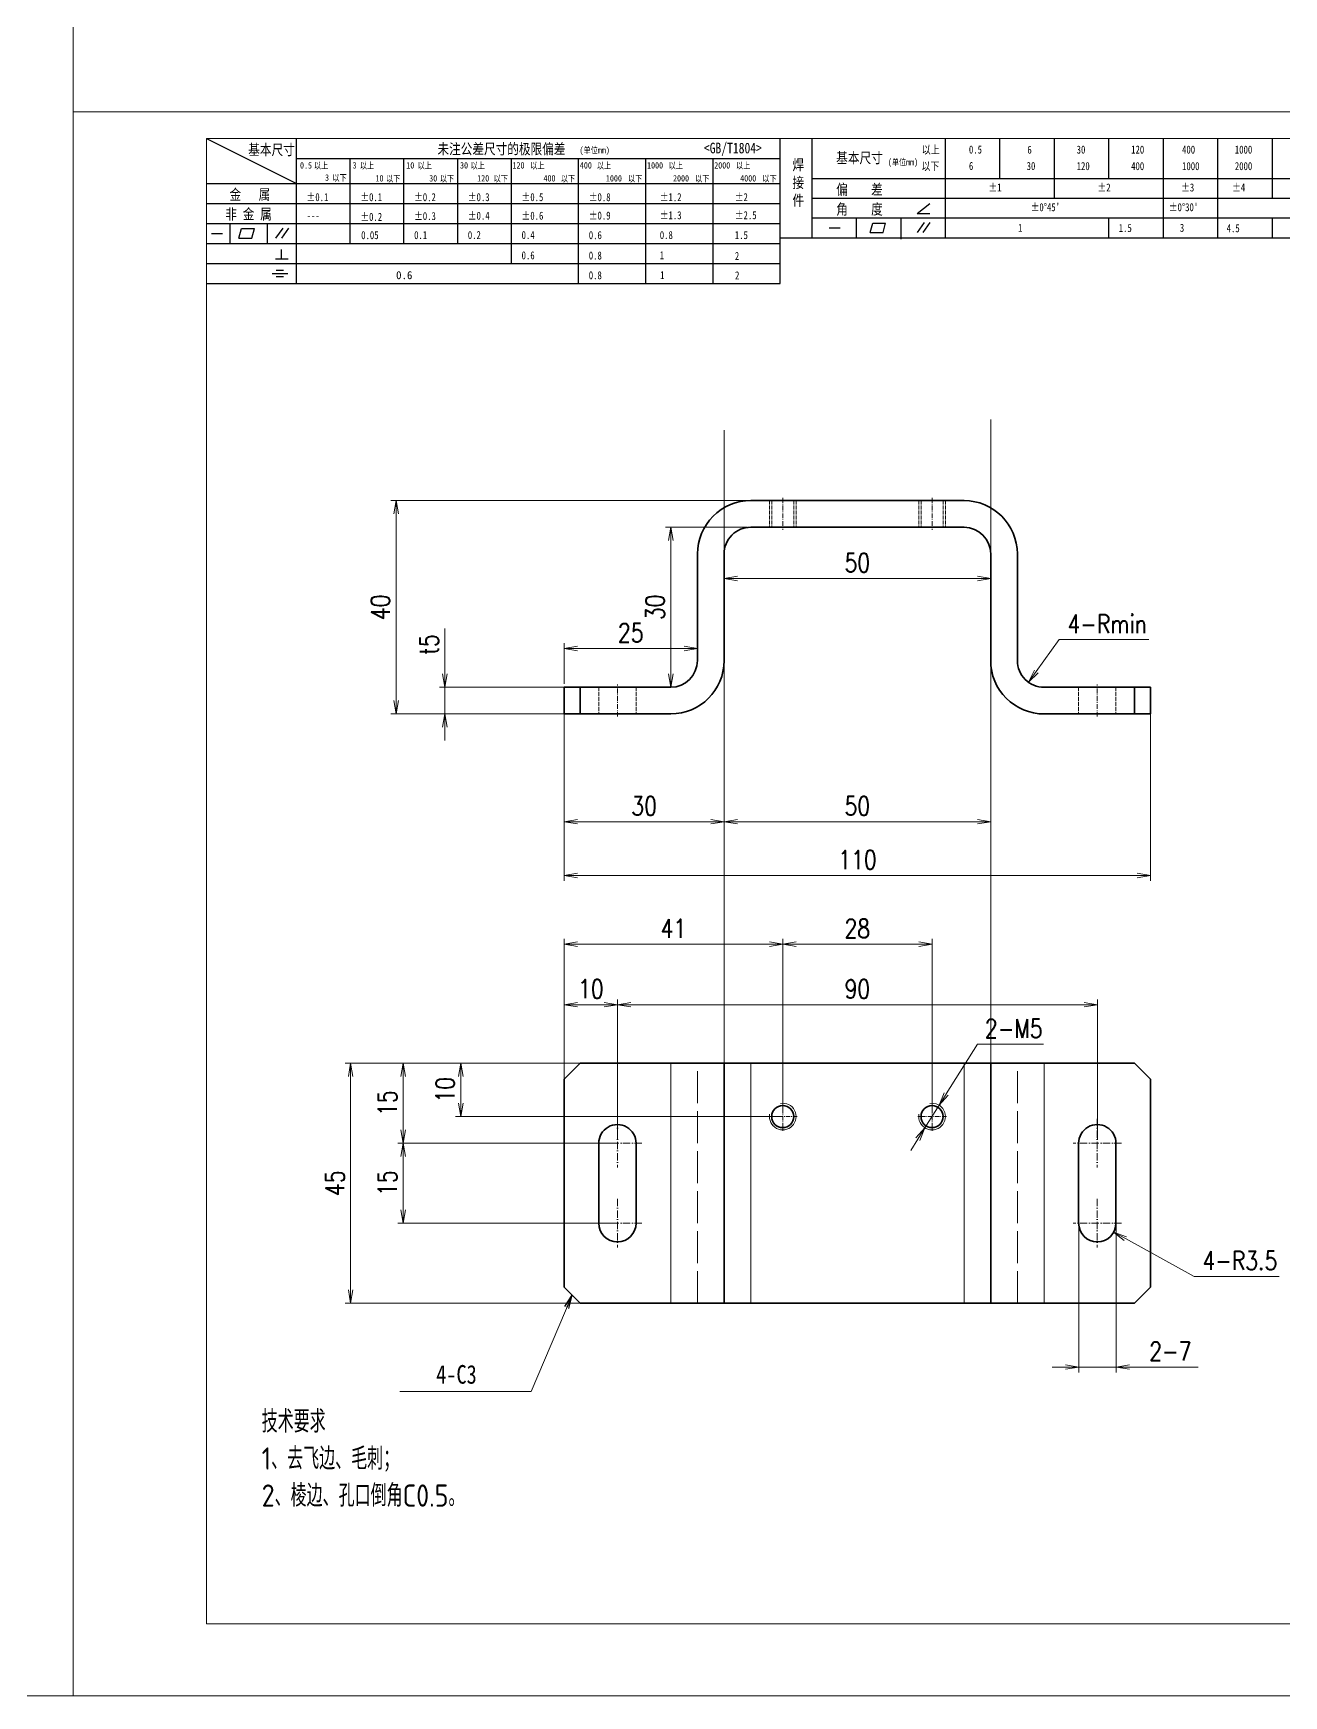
# Model space of a CAD drawing. Header units: millimetres. Extents: x 1333 to 129696, y -57210 to 105899.
# Drawn here: x 62261.6 to 62496.1, y 101055.9 to 101367.6 of the extents above; entities that cross this region are included whole.
import ezdxf
from ezdxf.enums import TextEntityAlignment as Align

# ---------------------------------------------------------------- set-up
doc = ezdxf.new("R2010")
doc.units = ezdxf.units.MM
doc.header["$LTSCALE"] = 0.5
doc.linetypes.add('DASHDOT', pattern=[18.5, 12, -3, 0.5, -3])
doc.linetypes.add('DASHED', pattern=[15, 12, -3])
doc.layers.add('图\\M+19E79\\M+195B6\\M+18E9A', color=7, linetype='Continuous')
doc.layers.add('材质', color=7, linetype='Continuous')
doc.layers.add('图框', color=7, linetype='Continuous', lineweight=18)
doc.layers.add('标注线', color=3, linetype='Continuous', lineweight=18)
doc.layers.add('打印', color=7, linetype='Continuous', lineweight=15, plot=False)
doc.layers.add('打印-禁用', color=7, linetype='Continuous', lineweight=15, plot=False)
doc.styles.add('DIM', font='romans.shx', dxfattribs={"width": 0.8, "bigfont": 'bigfont.shx'})
doc.styles.add('国标', font='simfang.ttf', dxfattribs={"width": 0.8})
doc.styles.add('机械长仿宋', font='gbenor.shx', dxfattribs={"height": 1, "bigfont": 'gbcbig.shx'})
doc.dimstyles.new('DEH 1-1', dxfattribs={"dimtxt": 3.5, "dimasz": 2.5, "dimexe": 1, "dimexo": 0.625, "dimgap": 1.2, "dimtad": 1, "dimtoh": 1, "dimdsep": 46, "dimtxsty": 'DIM', "dimblk": 'OPEN', "dimcen": 0, "dimclrd": 8, "dimclre": 8, "dimclrt": 2, "dimazin": 2, "dimtfac": 0.5, "dimtmove": 0, "dimatfit": 3, "dimldrblk": 'OPEN', "dimfxl": 0, "dimtolj": 2, "dimlwd": 18, "dimlwe": 18, "dimarcsym": 0})
doc.dimstyles.new('DEH 1-1$0', dxfattribs={"dimtxt": 3.5, "dimasz": 2.5, "dimexe": 1, "dimexo": 0.625, "dimgap": 1.2, "dimtad": 1, "dimzin": 9, "dimdsep": 46, "dimtxsty": 'DIM', "dimblk": 'OPEN', "dimcen": 0, "dimclrd": 8, "dimclre": 8, "dimclrt": 2, "dimazin": 2, "dimtfac": 0.5, "dimtmove": 0, "dimatfit": 3, "dimldrblk": 'OPEN', "dimfxl": 0, "dimtolj": 2, "dimlwd": 18, "dimlwe": 18, "dimarcsym": 0})
doc.dimstyles.new('DEH 1-1$3', dxfattribs={"dimtxt": 3.5, "dimasz": 2.5, "dimexe": 1, "dimexo": 0.625, "dimgap": 1.2, "dimtad": 1, "dimtoh": 1, "dimdsep": 46, "dimtxsty": 'DIM', "dimblk": 'OPEN', "dimcen": 0, "dimclrd": 8, "dimclre": 8, "dimclrt": 2, "dimazin": 2, "dimtfac": 0.5, "dimtmove": 0, "dimatfit": 3, "dimldrblk": 'OPEN', "dimfxl": 0, "dimtolj": 2, "dimlwd": 18, "dimlwe": 18, "dimarcsym": 0})
doc.dimstyles.new('DEH 1-1$4', dxfattribs={"dimtxt": 3.5, "dimasz": 2.5, "dimexe": 1, "dimexo": 0.625, "dimgap": 1.2, "dimtad": 1, "dimtoh": 1, "dimdsep": 46, "dimtxsty": 'DIM', "dimblk": 'OPEN', "dimcen": 0, "dimclrd": 8, "dimclre": 8, "dimclrt": 2, "dimazin": 2, "dimtfac": 0.5, "dimtofl": 0, "dimtmove": 0, "dimatfit": 3, "dimldrblk": 'OPEN', "dimfxl": 0, "dimtolj": 2, "dimlwd": 18, "dimlwe": 18, "dimarcsym": 0})

# ---------------------------------------------------------------- blocks, each defined once
blk = doc.blocks.new('GZDEH零件A3图框V01版')
at = {"layer": '图\\M+19E79\\M+195B6\\M+18E9A', "color": 9}
for p, q in [((2882.49, -1554.461), (2899.37, -1562.921)), ((2899.37, -1581.671), (2899.37, -1554.461)), ((2990.09, -1581.671), (2990.09, -1554.461)), ((2996.086, -1573.081), (2996.086, -1554.461)), ((3021.086, -1561.981), (3021.086, -1554.461)), ((3031.309, -1561.981), (3031.309, -1554.461)), ((3041.531, -1561.981), (3041.531, -1554.461)), ((3051.753, -1561.981), (3051.753, -1554.461)), ((3061.975, -1561.981), (3061.975, -1554.461)), ((3072.197, -1561.981), (3072.197, -1554.461)), ((3082.42, -1561.981), (3082.42, -1554.461)), ((2899.37, -1558.241), (2990.09, -1558.241)), ((2909.45, -1574.171), (2909.45, -1558.241)), ((2919.53, -1574.171), (2919.53, -1558.241)), ((2929.61, -1574.171), (2929.61, -1558.241)), ((2939.69, -1577.921), (2939.69, -1558.241)), ((2952.29, -1581.671), (2952.29, -1558.241)), ((2964.89, -1581.671), (2964.89, -1558.241)), ((2977.49, -1581.671), (2977.49, -1558.241)), ((2996.086, -1561.981), (3113.086, -1561.981)), ((3021.086, -1573.081), (3021.086, -1561.981)), ((3041.531, -1565.681), (3041.531, -1561.981)), ((3061.975, -1573.081), (3061.975, -1561.981)), ((3072.197, -1573.081), (3072.197, -1561.981)), ((3082.42, -1565.681), (3082.42, -1561.981)), ((2882.49, -1562.921), (2990.09, -1562.921)), ((2996.086, -1565.681), (3113.086, -1565.681)), ((2882.49, -1566.671), (2990.09, -1566.671)), ((3015.754, -1568.514), (3018.15, -1566.658)), ((3015.754, -1568.514), (3018.15, -1568.514)), ((2996.086, -1569.381), (3113.086, -1569.381)), ((3004.42, -1573.081), (3004.42, -1569.381)), ((3012.753, -1573.081), (3012.753, -1569.381)), ((3051.753, -1573.081), (3051.753, -1569.381)), ((3082.42, -1573.081), (3082.42, -1569.481)), ((2882.49, -1570.421), (2990.09, -1570.421)), ((2886.919, -1574.121), (2886.919, -1570.421)), ((2893.913, -1574.121), (2893.913, -1570.421)), ((3006.971, -1572.117), (3007.449, -1570.333)), ((3007.449, -1570.333), (3009.864, -1570.333)), ((3009.386, -1572.117), (3009.864, -1570.333)), ((3015.81, -1572.117), (3017.148, -1570.261)), ((3016.893, -1572.117), (3018.23, -1570.261)), ((2999.262, -1571.231), (3001.32, -1571.231)), ((2888.59, -1573.158), (2889.068, -1571.373)), ((2889.068, -1571.373), (2891.483, -1571.373)), ((2891.005, -1573.158), (2891.483, -1571.373)), ((2895.516, -1573.158), (2896.854, -1571.302)), ((2896.599, -1573.158), (2897.936, -1571.302)), ((2883.43, -1572.271), (2885.488, -1572.271)), ((3006.971, -1572.117), (3009.386, -1572.117)), ((2990.09, -1573.081), (3113.086, -1573.081)), ((3012.753, -1573.33), (3012.753, -1573.081)), ((2888.59, -1573.158), (2891.005, -1573.158)), ((2882.49, -1574.171), (2990.09, -1574.171)), ((2896.583, -1577.054), (2896.583, -1575.282)), ((2895.418, -1577.054), (2897.814, -1577.054)), ((2882.49, -1577.921), (2990.09, -1577.921)), ((2895.572, -1579.171), (2896.917, -1579.171)), ((2894.787, -1579.771), (2897.773, -1579.771)), ((2895.572, -1580.371), (2896.928, -1580.371)), ((2882.49, -1581.671), (2990.09, -1581.671))]:
    blk.add_line(p, q, dxfattribs=at)
at = {"layer": '图框', "linetype": 'Continuous'}
for p, q in [((2882.49, -1554.461), (2882.49, -1832.961)), ((3272.49, -1554.461), (2882.49, -1554.461)), ((2882.49, -1832.961), (3272.49, -1832.961))]:
    blk.add_line(p, q, dxfattribs=at)
at = {"layer": '打印-禁用', "linetype": 'Continuous'}
for p, q in [((2857.49, -1549.461), (2857.49, -1846.461)), ((3277.49, -1549.461), (2857.49, -1549.461)), ((3277.49, -1846.461), (3277.49, -1549.461)), ((2857.49, -1846.461), (3277.49, -1846.461))]:
    blk.add_line(p, q, dxfattribs=at)
at = {"layer": '图\\M+19E79\\M+195B6\\M+18E9A', "color": 9, "style": '国标', "width": 0.8}
for s, height, p in [('未注公差尺寸的极限偏差', 2, (2925.811, -1557.439)), ('<GB/T1804>', 2, (2975.776, -1557.267)), ('基本尺寸', 2, (2890.329, -1557.582)), ('以上', 1.5, (3016.641, -1557.335)), ('0.5', 1.5, (3025.487, -1557.302)), ('6', 1.5, (3036.448, -1557.336)), ('30', 1.5, (3045.691, -1557.313)), ('120', 1.5, (3055.914, -1557.313)), ('400', 1.5, (3065.456, -1557.313)), ('1000', 1.5, (3075.36, -1557.313)), ('基本尺寸', 2, (3000.597, -1559.098)), ('以下', 1.5, (3016.58, -1560.429)), ('30', 1.2, (2930.045, -1560.113)), ('6', 1.5, (3025.487, -1560.377)), ('30', 1.5, (3036.311, -1560.388)), ('120', 1.5, (3045.691, -1560.406)), ('400', 1.5, (3055.914, -1560.406)), ('1000', 1.5, (3065.456, -1560.406)), ('2000', 1.5, (3075.36, -1560.406)), ('偏    差', 2, (3000.597, -1565.043)), ('±1', 1.5, (3029.162, -1564.417)), ('±2', 1.5, (3049.606, -1564.417)), ('±3', 1.5, (3065.295, -1564.417)), ('±4', 1.5, (3074.85, -1564.417)), ('金   属', 2, (2886.824, -1565.983)), ('±0.1', 1.5, (2901.272, -1566.228)), ('±0.1', 1.5, (2911.352, -1566.228)), ('±0.2', 1.5, (2921.432, -1566.228)), ('±0.3', 1.5, (2931.512, -1566.228)), ('±0.5', 1.5, (2941.592, -1566.228)), ('±0.8', 1.5, (2954.192, -1566.228)), ('±1.2', 1.5, (2967.509, -1566.228)), ('±2', 1.5, (2981.584, -1566.228)), ('角    度', 2, (3000.597, -1568.743)), ("±0%%D45'", 1.5, (3037.065, -1568.117)), ("±0%%D30'", 1.5, (3062.98, -1568.117)), ('非 金 属', 2, (2886.023, -1569.646)), ('±0.3', 1.5, (2921.432, -1569.773)), ('±0.4', 1.5, (2931.512, -1569.713)), ('±0.6', 1.5, (2941.592, -1569.711)), ('±0.9', 1.5, (2954.192, -1569.679)), ('±1.3', 1.5, (2967.509, -1569.622)), ('±2.5', 1.5, (2981.584, -1569.608)), ('±0.2', 1.5, (2911.352, -1569.922)), ('---', 1.5, (2901.272, -1569.651)), ('3', 1.5, (3065.053, -1571.979)), ('1', 1.5, (3034.691, -1571.977)), ('1.5', 1.5, (3053.586, -1572.012)), ('4.5', 1.5, (3073.824, -1572.051)), ('0.1', 1.5, (2921.432, -1573.343)), ('0.2', 1.5, (2931.512, -1573.33)), ('0.4', 1.5, (2941.592, -1573.33)), ('0.6', 1.5, (2954.192, -1573.35)), ('0.8', 1.5, (2967.509, -1573.333)), ('1.5', 1.5, (2981.584, -1573.341)), ('0.6', 1.5, (2941.592, -1577.136)), ('0.8', 1.5, (2954.192, -1577.166)), ('1', 1.5, (2967.509, -1577.117)), ('2', 1.5, (2981.584, -1577.26)), ('0.8', 1.5, (2954.192, -1580.871)), ('1', 1.5, (2967.588, -1580.856)), ('2', 1.5, (2981.625, -1580.891))]:
    blk.add_text(s, height=height, dxfattribs=at).set_placement(p)
at = {"layer": '图\\M+19E79\\M+195B6\\M+18E9A', "color": 9, "lineweight": 15, "style": '国标', "width": 0.8}
for s, p in [('(单位mm)', (2952.441, -1557.272)), ('(单位mm)', (3010.273, -1559.506)), ('以上', (2902.636, -1560.163)), ('以上', (2911.252, -1560.163)), ('以上', (2922.086, -1560.163)), ('以上', (2932.021, -1560.163)), ('以上', (2943.211, -1560.163)), ('以上', (2955.68, -1560.163)), ('以上', (2969.164, -1560.163)), ('以上', (2981.799, -1560.163)), ('0.5', (2900.033, -1560.113)), ('3', (2909.885, -1560.113)), ('10', (2919.965, -1560.113)), ('120', (2939.884, -1560.113)), ('400', (2952.518, -1560.113)), ('1000', (2965.118, -1560.113)), ('2000', (2977.718, -1560.113)), ('以下', (2906.097, -1562.456)), ('3', (2904.729, -1562.406)), ('10', (2914.187, -1562.544)), ('以下', (2916.177, -1562.595)), ('30', (2924.267, -1562.544)), ('以下', (2926.257, -1562.595)), ('120', (2933.262, -1562.544)), ('以下', (2936.337, -1562.595)), ('400', (2945.701, -1562.544)), ('以下', (2948.937, -1562.595)), ('1000', (2957.408, -1562.544)), ('以下', (2961.537, -1562.595)), ('2000', (2969.991, -1562.544)), ('以下', (2974.137, -1562.595)), ('4000', (2982.591, -1562.544)), ('以下', (2986.737, -1562.595))]:
    blk.add_text(s, height=1.2, dxfattribs=at).set_placement(p)
at = {"layer": '图\\M+19E79\\M+195B6\\M+18E9A', "color": 9, "lineweight": 13, "style": '国标'}
blk.add_text('0.6', height=1.5, dxfattribs=at).set_placement((2918.051, -1580.855))
at = {"layer": '图\\M+19E79\\M+195B6\\M+18E9A', "color": 9, "style": '国标'}
for s, insert, char_height, width, attachment_point in [('焊\\P接\\P件', (2992.385, -1558.409), 2, 3.18768, 1), ('0.05', (2911.506, -1573.373), 1.5, 5.19819, 7)]:
    blk.add_mtext(s, dxfattribs=dict(at, insert=insert, char_height=char_height, width=width, attachment_point=attachment_point))
blk = doc.blocks.new('DEH A3')
at = {"layer": '图框'}
blk.add_blockref('GZDEH零件A3图框V01版', (-2857.49, 1846.461), dxfattribs=at)
blk = doc.blocks.new('_Open')
at = {"color": 0, "linetype": 'ByBlock', "lineweight": -2}
for p, q in [((-1, 0.17), (0, 0)), ((-1, -0.17), (0, 0)), ((0, 0), (-1, 0))]:
    blk.add_line(p, q, dxfattribs=at)
blk = doc.blocks.new('*D74')
at = {"layer": 'Defpoints', "color": 0, "transparency": 16777216}
for p in [(62361.18, 101242.5), (62471.18, 101242.5), (62471.18, 101209.72)]:
    blk.add_point(p, dxfattribs=at)
at = {"layer": '标注线', "color": 8, "lineweight": 18, "transparency": 16777216}
for p, q in [((62361.18, 101241.87), (62361.18, 101208.72)), ((62471.18, 101241.87), (62471.18, 101208.72)), ((62363.68, 101209.72), (62468.68, 101209.72))]:
    blk.add_line(p, q, dxfattribs=at)
at = {"layer": '标注线', "color": 8, "lineweight": 18, "transparency": 16777216, "xscale": 2.5, "yscale": 2.5, "zscale": 2.5, "rotation": 180}
blk.add_blockref('_Open', (62361.18, 101209.72), dxfattribs=at)
at = {"layer": '标注线', "color": 8, "lineweight": 18, "transparency": 16777216, "xscale": 2.5, "yscale": 2.5, "zscale": 2.5}
blk.add_blockref('_Open', (62471.18, 101209.72), dxfattribs=at)
at = {"layer": '标注线', "color": 2, "transparency": 16777216, "insert": (62416.18, 101212.67), "char_height": 3.5, "attachment_point": 5, "style": 'DIM'}
blk.add_mtext('\\A2;110', dxfattribs=at)
blk = doc.blocks.new('*D75')
at = {"layer": 'Defpoints', "color": 0, "transparency": 16777216}
for p in [(62391.18, 101254.93), (62361.18, 101241.87), (62361.18, 101219.79)]:
    blk.add_point(p, dxfattribs=at)
at = {"layer": '标注线', "color": 8, "lineweight": 18, "transparency": 16777216}
for p, q in [((62391.18, 101254.31), (62391.18, 101218.79)), ((62361.18, 101241.25), (62361.18, 101218.79)), ((62388.68, 101219.79), (62363.68, 101219.79))]:
    blk.add_line(p, q, dxfattribs=at)
at = {"layer": '标注线', "color": 8, "lineweight": 18, "transparency": 16777216, "xscale": 2.5, "yscale": 2.5, "zscale": 2.5, "rotation": 180}
blk.add_blockref('_Open', (62361.18, 101219.79), dxfattribs=at)
at = {"layer": '标注线', "color": 8, "lineweight": 18, "transparency": 16777216, "xscale": 2.5, "yscale": 2.5, "zscale": 2.5}
blk.add_blockref('_Open', (62391.18, 101219.79), dxfattribs=at)
at = {"layer": '标注线', "color": 2, "transparency": 16777216, "insert": (62376.18, 101222.74), "char_height": 3.5, "attachment_point": 5, "style": 'DIM'}
blk.add_mtext('\\A2;30', dxfattribs=at)
blk = doc.blocks.new('*D76')
at = {"layer": 'Defpoints', "color": 0, "transparency": 16777216}
for p in [(62391.18, 101254.93), (62441.18, 101255.9), (62441.18, 101219.79)]:
    blk.add_point(p, dxfattribs=at)
at = {"layer": '标注线', "color": 8, "lineweight": 18, "transparency": 16777216}
for p, q in [((62391.18, 101254.31), (62391.18, 101218.79)), ((62441.18, 101255.27), (62441.18, 101218.79)), ((62393.68, 101219.79), (62438.68, 101219.79))]:
    blk.add_line(p, q, dxfattribs=at)
at = {"layer": '标注线', "color": 8, "lineweight": 18, "transparency": 16777216, "xscale": 2.5, "yscale": 2.5, "zscale": 2.5, "rotation": 180}
blk.add_blockref('_Open', (62391.18, 101219.79), dxfattribs=at)
at = {"layer": '标注线', "color": 8, "lineweight": 18, "transparency": 16777216, "xscale": 2.5, "yscale": 2.5, "zscale": 2.5}
blk.add_blockref('_Open', (62441.18, 101219.79), dxfattribs=at)
at = {"layer": '标注线', "color": 2, "transparency": 16777216, "insert": (62416.18, 101222.74), "char_height": 3.5, "attachment_point": 5, "style": 'DIM'}
blk.add_mtext('\\A2;50', dxfattribs=at)
blk = doc.blocks.new('*D77')
at = {"layer": 'Defpoints', "color": 0, "transparency": 16777216}
for p in [(62329.66, 101280), (62414.32, 101280), (62366.56, 101240)]:
    blk.add_point(p, dxfattribs=at)
at = {"layer": '标注线', "color": 8, "lineweight": 18, "transparency": 16777216}
for p, q in [((62413.69, 101280), (62328.66, 101280)), ((62329.66, 101242.5), (62329.66, 101277.5)), ((62365.93, 101240), (62328.66, 101240))]:
    blk.add_line(p, q, dxfattribs=at)
at = {"layer": '标注线', "color": 8, "lineweight": 18, "transparency": 16777216, "xscale": 2.5, "yscale": 2.5, "zscale": 2.5}
for p, rotation in [((62329.66, 101280), 90), ((62329.66, 101240), 270)]:
    blk.add_blockref('_Open', p, dxfattribs=dict(at, rotation=rotation))
at = {"layer": '标注线', "color": 2, "transparency": 16777216, "insert": (62326.71, 101260), "char_height": 3.5, "attachment_point": 5, "rotation": 90, "style": 'DIM'}
blk.add_mtext('\\A2;40', dxfattribs=at)
blk = doc.blocks.new('*D78')
at = {"layer": 'Defpoints', "color": 0, "transparency": 16777216}
for p in [(62338.82, 101245), (62365.93, 101245), (62365.93, 101240)]:
    blk.add_point(p, dxfattribs=at)
at = {"layer": '标注线', "color": 8, "lineweight": 18, "transparency": 16777216}
for p, q in [((62338.82, 101247.5), (62338.82, 101256)), ((62365.31, 101245), (62337.82, 101245)), ((62338.82, 101240), (62338.82, 101245)), ((62365.31, 101240), (62337.82, 101240)), ((62338.82, 101237.5), (62338.82, 101235))]:
    blk.add_line(p, q, dxfattribs=at)
at = {"layer": '标注线', "color": 8, "lineweight": 18, "transparency": 16777216, "xscale": 2.5, "yscale": 2.5, "zscale": 2.5}
for p, rotation in [((62338.82, 101245), 270), ((62338.82, 101240), 90)]:
    blk.add_blockref('_Open', p, dxfattribs=dict(at, rotation=rotation))
at = {"layer": '标注线', "color": 2, "transparency": 16777216, "insert": (62335.87, 101253), "char_height": 3.5, "attachment_point": 5, "rotation": 90, "style": 'DIM'}
blk.add_mtext('\\A2;{\\Fromans,bigfont|c134;t}5', dxfattribs=at)
blk = doc.blocks.new('*D79')
at = {"layer": 'Defpoints', "color": 0, "transparency": 16777216}
for p in [(62451.18, 101250), (62448.25, 101245.94)]:
    blk.add_point(p, dxfattribs=at)
at = {"layer": '标注线', "color": 8, "lineweight": 18, "transparency": 16777216}
for p, q in [((62454.01, 101253.93), (62449.71, 101247.97)), ((62470.81, 101253.93), (62454.01, 101253.93))]:
    blk.add_line(p, q, dxfattribs=at)
at = {"layer": '标注线', "color": 8, "lineweight": 18, "transparency": 16777216, "xscale": 2.5, "yscale": 2.5, "zscale": 2.5, "rotation": 234.2043210618879}
blk.add_blockref('_Open', (62448.25, 101245.94), dxfattribs=at)
at = {"layer": '标注线', "color": 2, "transparency": 16777216, "insert": (62463.01, 101256.88), "char_height": 3.5, "attachment_point": 5, "style": 'DIM'}
blk.add_mtext('\\A2;{\\Fromans,bigfont|c134;4-Rmin}', dxfattribs=at)
blk = doc.blocks.new('*D80')
at = {"layer": 'Defpoints', "color": 0, "transparency": 16777216}
for p in [(62321.14, 101174.51), (62412.73, 101174.51), (62410.29, 101129.51)]:
    blk.add_point(p, dxfattribs=at)
at = {"layer": '标注线', "color": 8, "lineweight": 18, "transparency": 16777216}
for p, q in [((62412.11, 101174.51), (62320.14, 101174.51)), ((62321.14, 101132.01), (62321.14, 101172.01)), ((62409.66, 101129.51), (62320.14, 101129.51))]:
    blk.add_line(p, q, dxfattribs=at)
at = {"layer": '标注线', "color": 8, "lineweight": 18, "transparency": 16777216, "xscale": 2.5, "yscale": 2.5, "zscale": 2.5}
for p, rotation in [((62321.14, 101174.51), 90), ((62321.14, 101129.51), 270)]:
    blk.add_blockref('_Open', p, dxfattribs=dict(at, rotation=rotation))
at = {"layer": '标注线', "color": 2, "transparency": 16777216, "insert": (62318.19, 101152.01), "char_height": 3.5, "attachment_point": 5, "rotation": 90, "style": 'DIM'}
blk.add_mtext('\\A2;45', dxfattribs=at)
blk = doc.blocks.new('*D81')
at = {"layer": 'Defpoints', "color": 0, "transparency": 16777216}
for p in [(62341.82, 101174.51), (62409.49, 101174.51), (62402.18, 101164.51)]:
    blk.add_point(p, dxfattribs=at)
at = {"layer": '标注线', "color": 8, "lineweight": 18, "transparency": 16777216}
for p, q in [((62408.87, 101174.51), (62340.82, 101174.51)), ((62341.82, 101167.01), (62341.82, 101172.01)), ((62401.55, 101164.51), (62340.82, 101164.51))]:
    blk.add_line(p, q, dxfattribs=at)
at = {"layer": '标注线', "color": 8, "lineweight": 18, "transparency": 16777216, "xscale": 2.5, "yscale": 2.5, "zscale": 2.5}
for p, rotation in [((62341.82, 101174.51), 90), ((62341.82, 101164.51), 270)]:
    blk.add_blockref('_Open', p, dxfattribs=dict(at, rotation=rotation))
at = {"layer": '标注线', "color": 2, "transparency": 16777216, "insert": (62338.87, 101169.51), "char_height": 3.5, "attachment_point": 5, "rotation": 90, "style": 'DIM'}
blk.add_mtext('\\A2;10', dxfattribs=at)
blk = doc.blocks.new('*D82')
at = {"layer": 'Defpoints', "color": 0, "transparency": 16777216}
for p in [(62330.98, 101174.51), (62374.84, 101174.51), (62371.18, 101159.51)]:
    blk.add_point(p, dxfattribs=at)
at = {"layer": '标注线', "color": 8, "lineweight": 18, "transparency": 16777216}
for p, q in [((62374.22, 101174.51), (62329.98, 101174.51)), ((62330.98, 101162.01), (62330.98, 101172.01)), ((62370.55, 101159.51), (62329.98, 101159.51))]:
    blk.add_line(p, q, dxfattribs=at)
at = {"layer": '标注线', "color": 8, "lineweight": 18, "transparency": 16777216, "xscale": 2.5, "yscale": 2.5, "zscale": 2.5}
for p, rotation in [((62330.98, 101174.51), 90), ((62330.98, 101159.51), 270)]:
    blk.add_blockref('_Open', p, dxfattribs=dict(at, rotation=rotation))
at = {"layer": '标注线', "color": 2, "transparency": 16777216, "insert": (62328.03, 101167.01), "char_height": 3.5, "attachment_point": 5, "rotation": 90, "style": 'DIM'}
blk.add_mtext('\\A2;15', dxfattribs=at)
blk = doc.blocks.new('*D83')
at = {"layer": 'Defpoints', "color": 0, "transparency": 16777216}
for p in [(62371.18, 101159.51), (62330.98, 101144.51), (62371.18, 101144.51)]:
    blk.add_point(p, dxfattribs=at)
at = {"layer": '标注线', "color": 8, "lineweight": 18, "transparency": 16777216}
for p, q in [((62370.55, 101159.51), (62329.98, 101159.51)), ((62330.98, 101157.01), (62330.98, 101147.01)), ((62370.55, 101144.51), (62329.98, 101144.51))]:
    blk.add_line(p, q, dxfattribs=at)
at = {"layer": '标注线', "color": 8, "lineweight": 18, "transparency": 16777216, "xscale": 2.5, "yscale": 2.5, "zscale": 2.5}
for p, rotation in [((62330.98, 101159.51), 90), ((62330.98, 101144.51), 270)]:
    blk.add_blockref('_Open', p, dxfattribs=dict(at, rotation=rotation))
at = {"layer": '标注线', "color": 2, "transparency": 16777216, "insert": (62328.03, 101152.01), "char_height": 3.5, "attachment_point": 5, "rotation": 90, "style": 'DIM'}
blk.add_mtext('\\A2;15', dxfattribs=at)
blk = doc.blocks.new('*D84')
at = {"layer": 'Defpoints', "color": 0, "transparency": 16777216}
for p in [(62361.18, 101196.82), (62361.18, 101167.11), (62402.18, 101164.51)]:
    blk.add_point(p, dxfattribs=at)
at = {"layer": '标注线', "color": 8, "lineweight": 18, "transparency": 16777216}
for p, q in [((62361.18, 101167.74), (62361.18, 101197.82)), ((62402.18, 101165.13), (62402.18, 101197.82)), ((62399.68, 101196.82), (62363.68, 101196.82))]:
    blk.add_line(p, q, dxfattribs=at)
at = {"layer": '标注线', "color": 8, "lineweight": 18, "transparency": 16777216, "xscale": 2.5, "yscale": 2.5, "zscale": 2.5, "rotation": 180}
blk.add_blockref('_Open', (62361.18, 101196.82), dxfattribs=at)
at = {"layer": '标注线', "color": 8, "lineweight": 18, "transparency": 16777216, "xscale": 2.5, "yscale": 2.5, "zscale": 2.5}
blk.add_blockref('_Open', (62402.18, 101196.82), dxfattribs=at)
at = {"layer": '标注线', "color": 2, "transparency": 16777216, "insert": (62381.68, 101199.77), "char_height": 3.5, "attachment_point": 5, "style": 'DIM'}
blk.add_mtext('\\A2;41', dxfattribs=at)
blk = doc.blocks.new('*D85')
at = {"layer": 'Defpoints', "color": 0, "transparency": 16777216}
for p in [(62430.18, 101196.82), (62402.18, 101164.51), (62430.18, 101164.51)]:
    blk.add_point(p, dxfattribs=at)
at = {"layer": '标注线', "color": 8, "lineweight": 18, "transparency": 16777216}
for p, q in [((62402.18, 101165.13), (62402.18, 101197.82)), ((62430.18, 101165.13), (62430.18, 101197.82)), ((62404.68, 101196.82), (62427.68, 101196.82))]:
    blk.add_line(p, q, dxfattribs=at)
at = {"layer": '标注线', "color": 8, "lineweight": 18, "transparency": 16777216, "xscale": 2.5, "yscale": 2.5, "zscale": 2.5, "rotation": 180}
blk.add_blockref('_Open', (62402.18, 101196.82), dxfattribs=at)
at = {"layer": '标注线', "color": 8, "lineweight": 18, "transparency": 16777216, "xscale": 2.5, "yscale": 2.5, "zscale": 2.5}
blk.add_blockref('_Open', (62430.18, 101196.82), dxfattribs=at)
at = {"layer": '标注线', "color": 2, "transparency": 16777216, "insert": (62416.18, 101199.77), "char_height": 3.5, "attachment_point": 5, "style": 'DIM'}
blk.add_mtext('\\A2;28', dxfattribs=at)
blk = doc.blocks.new('*D86')
at = {"layer": 'Defpoints', "color": 0, "transparency": 16777216}
for p in [(62361.18, 101185.48), (62371.18, 101159.51), (62361.18, 101150.9)]:
    blk.add_point(p, dxfattribs=at)
at = {"layer": '标注线', "color": 8, "lineweight": 18, "transparency": 16777216}
for p, q in [((62361.18, 101151.52), (62361.18, 101186.48)), ((62368.68, 101185.48), (62363.68, 101185.48)), ((62371.18, 101160.13), (62371.18, 101186.48))]:
    blk.add_line(p, q, dxfattribs=at)
at = {"layer": '标注线', "color": 8, "lineweight": 18, "transparency": 16777216, "xscale": 2.5, "yscale": 2.5, "zscale": 2.5, "rotation": 180}
blk.add_blockref('_Open', (62361.18, 101185.48), dxfattribs=at)
at = {"layer": '标注线', "color": 8, "lineweight": 18, "transparency": 16777216, "xscale": 2.5, "yscale": 2.5, "zscale": 2.5}
blk.add_blockref('_Open', (62371.18, 101185.48), dxfattribs=at)
at = {"layer": '标注线', "color": 2, "transparency": 16777216, "insert": (62366.18, 101188.43), "char_height": 3.5, "attachment_point": 5, "style": 'DIM'}
blk.add_mtext('\\A2;10', dxfattribs=at)
blk = doc.blocks.new('*D87')
at = {"layer": 'Defpoints', "color": 0, "transparency": 16777216}
for p in [(62461.18, 101185.48), (62371.18, 101159.51), (62461.18, 101159.51)]:
    blk.add_point(p, dxfattribs=at)
at = {"layer": '标注线', "color": 8, "lineweight": 18, "transparency": 16777216}
for p, q in [((62371.18, 101160.13), (62371.18, 101186.48)), ((62373.68, 101185.48), (62458.68, 101185.48)), ((62461.18, 101160.13), (62461.18, 101186.48))]:
    blk.add_line(p, q, dxfattribs=at)
at = {"layer": '标注线', "color": 8, "lineweight": 18, "transparency": 16777216, "xscale": 2.5, "yscale": 2.5, "zscale": 2.5, "rotation": 180}
blk.add_blockref('_Open', (62371.18, 101185.48), dxfattribs=at)
at = {"layer": '标注线', "color": 8, "lineweight": 18, "transparency": 16777216, "xscale": 2.5, "yscale": 2.5, "zscale": 2.5}
blk.add_blockref('_Open', (62461.18, 101185.48), dxfattribs=at)
at = {"layer": '标注线', "color": 2, "transparency": 16777216, "insert": (62416.18, 101188.43), "char_height": 3.5, "attachment_point": 5, "style": 'DIM'}
blk.add_mtext('\\A2;90', dxfattribs=at)
blk = doc.blocks.new('*D88')
at = {"layer": 'Defpoints', "color": 0, "transparency": 16777216}
for p in [(62431.51, 101166.62), (62428.85, 101162.39)]:
    blk.add_point(p, dxfattribs=at)
at = {"layer": '标注线', "color": 8, "lineweight": 18, "transparency": 16777216}
for p, q in [((62438.71, 101178.07), (62432.84, 101168.74)), ((62451.11, 101178.07), (62438.71, 101178.07)), ((62428.85, 101162.39), (62431.51, 101166.62)), ((62427.51, 101160.28), (62426.18, 101158.16))]:
    blk.add_line(p, q, dxfattribs=at)
at = {"layer": '标注线', "color": 8, "lineweight": 18, "transparency": 16777216, "xscale": 2.5, "yscale": 2.5, "zscale": 2.5}
for p, rotation in [((62431.51, 101166.62), 237.8095743347074), ((62428.85, 101162.39), 57.80957433470746)]:
    blk.add_blockref('_Open', p, dxfattribs=dict(at, rotation=rotation))
at = {"layer": '标注线', "color": 2, "transparency": 16777216, "insert": (62445.51, 101181.02), "char_height": 3.5, "attachment_point": 5, "style": 'DIM'}
blk.add_mtext('\\A2;2-M5', dxfattribs=at)
blk = doc.blocks.new('*D89')
at = {"layer": 'Defpoints', "color": 0, "transparency": 16777216}
for p in [(62461.18, 101144.51), (62464.24, 101142.82)]:
    blk.add_point(p, dxfattribs=at)
at = {"layer": '标注线', "color": 8, "lineweight": 18, "transparency": 16777216}
for p, q in [((62479.31, 101134.54), (62466.43, 101141.62)), ((62495.31, 101134.54), (62479.31, 101134.54))]:
    blk.add_line(p, q, dxfattribs=at)
at = {"layer": '标注线', "color": 8, "lineweight": 18, "transparency": 16777216, "xscale": 2.5, "yscale": 2.5, "zscale": 2.5, "rotation": 151.1998067260096}
blk.add_blockref('_Open', (62464.24, 101142.82), dxfattribs=at)
at = {"layer": '标注线', "color": 2, "transparency": 16777216, "insert": (62487.91, 101137.49), "char_height": 3.5, "attachment_point": 5, "style": 'DIM'}
blk.add_mtext('\\A2;{\\Fromans,bigfont|c134;4-}R3.5', dxfattribs=at)
blk = doc.blocks.new('*D90')
at = {"layer": 'Defpoints', "color": 0, "transparency": 16777216}
for p in [(62457.68, 101152.01), (62464.68, 101150.24), (62464.68, 101117.54)]:
    blk.add_point(p, dxfattribs=at)
at = {"layer": '标注线', "color": 8, "lineweight": 18, "transparency": 16777216}
for p, q in [((62457.68, 101151.38), (62457.68, 101116.54)), ((62464.68, 101149.61), (62464.68, 101116.54)), ((62455.18, 101117.54), (62452.68, 101117.54)), ((62457.68, 101117.54), (62464.68, 101117.54)), ((62467.18, 101117.54), (62480.08, 101117.54))]:
    blk.add_line(p, q, dxfattribs=at)
at = {"layer": '标注线', "color": 8, "lineweight": 18, "transparency": 16777216, "xscale": 2.5, "yscale": 2.5, "zscale": 2.5}
blk.add_blockref('_Open', (62457.68, 101117.54), dxfattribs=at)
at = {"layer": '标注线', "color": 8, "lineweight": 18, "transparency": 16777216, "xscale": 2.5, "yscale": 2.5, "zscale": 2.5, "rotation": 180}
blk.add_blockref('_Open', (62464.68, 101117.54), dxfattribs=at)
at = {"layer": '标注线', "color": 2, "transparency": 16777216, "insert": (62474.88, 101120.49), "char_height": 3.5, "attachment_point": 5, "style": 'DIM'}
blk.add_mtext('\\A2;{\\Fromans,bigfont|c134;2-}7', dxfattribs=at)
blk = doc.blocks.new('*D102')
at = {"layer": 'Defpoints', "color": 0, "transparency": 16777216}
for p in [(62361.18, 101252.28), (62386.18, 101250), (62361.18, 101245)]:
    blk.add_point(p, dxfattribs=at)
at = {"layer": '标注线', "color": 8, "lineweight": 18, "transparency": 16777216}
for p, q in [((62361.18, 101245.62), (62361.18, 101253.28)), ((62383.68, 101252.28), (62363.68, 101252.28)), ((62386.18, 101250.62), (62386.18, 101253.28))]:
    blk.add_line(p, q, dxfattribs=at)
at = {"layer": '标注线', "color": 8, "lineweight": 18, "transparency": 16777216, "xscale": 2.5, "yscale": 2.5, "zscale": 2.5, "rotation": 180}
blk.add_blockref('_Open', (62361.18, 101252.28), dxfattribs=at)
at = {"layer": '标注线', "color": 8, "lineweight": 18, "transparency": 16777216, "xscale": 2.5, "yscale": 2.5, "zscale": 2.5}
blk.add_blockref('_Open', (62386.18, 101252.28), dxfattribs=at)
at = {"layer": '标注线', "color": 2, "transparency": 16777216, "insert": (62373.68, 101255.23), "char_height": 3.5, "attachment_point": 5, "style": 'DIM'}
blk.add_mtext('\\A2;25', dxfattribs=at)
blk = doc.blocks.new('*D103')
at = {"layer": 'Defpoints', "color": 0, "transparency": 16777216}
for p in [(62381.19, 101275), (62396.18, 101275), (62381.18, 101245)]:
    blk.add_point(p, dxfattribs=at)
at = {"layer": '标注线', "color": 8, "lineweight": 18, "transparency": 16777216}
for p, q in [((62395.55, 101275), (62380.19, 101275)), ((62381.19, 101247.5), (62381.19, 101272.5)), ((62381.8, 101245), (62382.19, 101245))]:
    blk.add_line(p, q, dxfattribs=at)
at = {"layer": '标注线', "color": 8, "lineweight": 18, "transparency": 16777216, "xscale": 2.5, "yscale": 2.5, "zscale": 2.5}
for p, rotation in [((62381.19, 101275), 90), ((62381.19, 101245), 270)]:
    blk.add_blockref('_Open', p, dxfattribs=dict(at, rotation=rotation))
at = {"layer": '标注线', "color": 2, "transparency": 16777216, "insert": (62378.24, 101260), "char_height": 3.5, "attachment_point": 5, "rotation": 90, "style": 'DIM'}
blk.add_mtext('\\A2;30', dxfattribs=at)
blk = doc.blocks.new('*D104')
at = {"layer": 'Defpoints', "color": 0, "transparency": 16777216}
for p in [(62391.18, 101270), (62441.18, 101270), (62441.18, 101265.4)]:
    blk.add_point(p, dxfattribs=at)
at = {"layer": '标注线', "color": 8, "lineweight": 18, "transparency": 16777216}
for p, q in [((62391.18, 101269.37), (62391.18, 101264.4)), ((62441.18, 101269.37), (62441.18, 101264.4)), ((62393.68, 101265.4), (62438.68, 101265.4))]:
    blk.add_line(p, q, dxfattribs=at)
at = {"layer": '标注线', "color": 8, "lineweight": 18, "transparency": 16777216, "xscale": 2.5, "yscale": 2.5, "zscale": 2.5, "rotation": 180}
blk.add_blockref('_Open', (62391.18, 101265.4), dxfattribs=at)
at = {"layer": '标注线', "color": 8, "lineweight": 18, "transparency": 16777216, "xscale": 2.5, "yscale": 2.5, "zscale": 2.5}
blk.add_blockref('_Open', (62441.18, 101265.4), dxfattribs=at)
at = {"layer": '标注线', "color": 2, "transparency": 16777216, "insert": (62416.18, 101268.35), "char_height": 3.5, "attachment_point": 5, "style": 'DIM'}
blk.add_mtext('\\A2;50', dxfattribs=at)

msp = doc.modelspace()

# ---------------------------------------------------------------- linework, layer by layer
at = {"color": 7, "lineweight": 35}
for p, q in [((62436.177, 101279.999), (62396.177, 101279.999)), ((62436.177, 101274.999), (62396.177, 101274.999)), ((62386.177, 101249.999), (62386.177, 101269.999)), ((62391.177, 101249.999), (62391.177, 101269.999)), ((62441.177, 101249.999), (62441.177, 101269.999)), ((62446.177, 101249.999), (62446.177, 101269.999)), ((62391.177, 101129.509), (62391.177, 101174.509)), ((62436.177, 101174.509), (62396.177, 101174.509)), ((62441.177, 101129.509), (62441.177, 101174.509)), ((62361.177, 101171.509), (62361.177, 101132.509)), ((62471.177, 101171.509), (62471.177, 101132.509)), ((62436.177, 101129.509), (62396.177, 101129.509))]:
    msp.add_line(p, q, dxfattribs=at)
at = {"color": 1, "linetype": 'DASHED', "lineweight": 13, "ltscale": 0.125}
for p, q in [((62399.677, 101279.999), (62399.677, 101274.999)), ((62400.11, 101279.999), (62400.11, 101274.999)), ((62404.244, 101279.999), (62404.244, 101274.999)), ((62404.677, 101279.999), (62404.677, 101274.999)), ((62427.677, 101279.999), (62427.677, 101274.999)), ((62428.11, 101279.999), (62428.11, 101274.999)), ((62432.244, 101279.999), (62432.244, 101274.999)), ((62432.677, 101279.999), (62432.677, 101274.999)), ((62364.177, 101239.999), (62364.177, 101244.999)), ((62367.677, 101244.999), (62367.677, 101239.999)), ((62374.677, 101244.999), (62374.677, 101239.999)), ((62457.677, 101244.999), (62457.677, 101239.999)), ((62464.677, 101244.999), (62464.677, 101239.999)), ((62468.177, 101239.999), (62468.177, 101244.999))]:
    msp.add_line(p, q, dxfattribs=at)
at = {"color": 2, "linetype": 'DASHDOT', "lineweight": 13, "ltscale": 0.150015}
for p, q in [((62402.177, 101280.499), (62402.177, 101274.499)), ((62430.177, 101280.499), (62430.177, 101274.499))]:
    msp.add_line(p, q, dxfattribs=at)
at = {"color": 7, "lineweight": 35, "ltscale": 0.075}
for p, q in [((62361.177, 101244.999), (62364.177, 101244.999)), ((62468.177, 101244.999), (62471.177, 101244.999)), ((62361.177, 101239.999), (62364.177, 101239.999)), ((62468.177, 101239.999), (62471.177, 101239.999))]:
    msp.add_line(p, q, dxfattribs=at)
at = {"color": 7, "lineweight": 35, "ltscale": 0.125}
for p, q in [((62361.177, 101239.999), (62361.177, 101244.999)), ((62364.177, 101239.999), (62364.177, 101244.999)), ((62468.177, 101239.999), (62468.177, 101244.999)), ((62471.177, 101239.999), (62471.177, 101244.999)), ((62396.177, 101174.509), (62391.177, 101174.509)), ((62436.177, 101174.509), (62441.177, 101174.509)), ((62396.177, 101129.509), (62391.177, 101129.509)), ((62436.177, 101129.509), (62441.177, 101129.509))]:
    msp.add_line(p, q, dxfattribs=at)
at = {"color": 7, "lineweight": 35, "ltscale": 0.425}
for p, q in [((62364.177, 101244.999), (62381.177, 101244.999)), ((62468.177, 101244.999), (62451.177, 101244.999)), ((62364.177, 101239.999), (62381.177, 101239.999)), ((62468.177, 101239.999), (62451.177, 101239.999)), ((62364.177, 101174.509), (62381.177, 101174.509)), ((62468.177, 101174.509), (62451.177, 101174.509)), ((62364.177, 101129.509), (62381.177, 101129.509)), ((62468.177, 101129.509), (62451.177, 101129.509))]:
    msp.add_line(p, q, dxfattribs=at)
at = {"color": 2, "linetype": 'DASHDOT', "lineweight": 13, "ltscale": 0.15}
for p, q in [((62371.177, 101239.499), (62371.177, 101245.499)), ((62461.177, 101239.499), (62461.177, 101245.499))]:
    msp.add_line(p, q, dxfattribs=at)
at = {"color": 7, "lineweight": 35, "ltscale": 0.106066}
for p, q in [((62361.177, 101171.509), (62364.177, 101174.509)), ((62468.177, 101174.509), (62471.177, 101171.509)), ((62361.177, 101132.509), (62364.177, 101129.509)), ((62471.177, 101132.509), (62468.177, 101129.509))]:
    msp.add_line(p, q, dxfattribs=at)
at = {"color": 1, "linetype": 'DASHED', "lineweight": 13}
for p, q in [((62381.177, 101129.509), (62381.177, 101174.509)), ((62386.177, 101129.509), (62386.177, 101174.509)), ((62396.177, 101129.509), (62396.177, 101174.509)), ((62436.177, 101129.509), (62436.177, 101174.509)), ((62446.177, 101129.509), (62446.177, 101174.509)), ((62451.177, 101129.509), (62451.177, 101174.509))]:
    msp.add_line(p, q, dxfattribs=at)
at = {"color": 7, "lineweight": 35, "ltscale": 0.25}
for p, q in [((62391.177, 101174.509), (62381.177, 101174.509)), ((62451.177, 101174.509), (62441.177, 101174.509)), ((62391.177, 101129.509), (62381.177, 101129.509)), ((62451.177, 101129.509), (62441.177, 101129.509))]:
    msp.add_line(p, q, dxfattribs=at)
at = {"color": 7, "lineweight": 13}
for p, q in [((62381.177, 101129.509), (62381.177, 101174.509)), ((62396.177, 101129.509), (62396.177, 101174.509)), ((62436.177, 101129.509), (62436.177, 101174.509)), ((62451.177, 101129.509), (62451.177, 101174.509))]:
    msp.add_line(p, q, dxfattribs=at)
at = {"color": 2, "linetype": 'DASHDOT', "lineweight": 13, "ltscale": 0.134355}
for p, q in [((62402.177, 101167.196), (62402.177, 101161.822)), ((62430.177, 101167.196), (62430.177, 101161.822))]:
    msp.add_line(p, q, dxfattribs=at)
at = {"color": 2, "linetype": 'DASHDOT', "lineweight": 13, "ltscale": 0.227499}
for p, q in [((62371.177, 101164.059), (62371.177, 101154.959)), ((62461.177, 101164.059), (62461.177, 101154.959)), ((62371.177, 101149.059), (62371.177, 101139.959)), ((62461.177, 101149.059), (62461.177, 101139.959))]:
    msp.add_line(p, q, dxfattribs=at)
at = {"color": 2, "linetype": 'DASHDOT', "lineweight": 13, "ltscale": 0.134351}
for p, q in [((62404.864, 101164.509), (62399.49, 101164.509)), ((62432.864, 101164.509), (62427.49, 101164.509))]:
    msp.add_line(p, q, dxfattribs=at)
at = {"color": 2, "linetype": 'DASHDOT', "lineweight": 13, "ltscale": 0.22749}
for p, q in [((62375.727, 101159.509), (62366.627, 101159.509)), ((62465.727, 101159.509), (62456.627, 101159.509)), ((62375.727, 101144.509), (62366.627, 101144.509)), ((62465.727, 101144.509), (62456.627, 101144.509))]:
    msp.add_line(p, q, dxfattribs=at)
at = {"color": 7, "lineweight": 35, "ltscale": 0.375}
for p, q in [((62367.677, 101159.509), (62367.677, 101144.509)), ((62374.677, 101144.509), (62374.677, 101159.509)), ((62457.677, 101159.509), (62457.677, 101144.509)), ((62464.677, 101144.509), (62464.677, 101159.509))]:
    msp.add_line(p, q, dxfattribs=at)
at = {"color": 7, "lineweight": 35}
for centre in [(62402.177, 101164.509), (62430.177, 101164.509)]:
    msp.add_circle(centre, 2.067, dxfattribs=at)
for centre, radius, start, end in [((62396.177, 101269.999), 10, 90, 180.00001), ((62436.177, 101269.999), 10, 0, 90), ((62396.177, 101269.999), 5, 90, 180.00001), ((62436.177, 101269.999), 5, 0, 90), ((62381.177, 101249.999), 5, 270, 0), ((62381.177, 101249.999), 10, 270, 0), ((62451.177, 101249.999), 10, 179.99999, 270), ((62451.177, 101249.999), 5, 179.99999, 270), ((62371.177, 101159.509), 3.5, 0, 180.00001), ((62461.177, 101159.509), 3.5, 0, 180.00001), ((62371.177, 101144.509), 3.5, 180.00001, 0), ((62461.177, 101144.509), 3.5, 180.00001, 0)]:
    msp.add_arc(centre, radius, start, end, dxfattribs=at)
at = {"color": 7, "lineweight": 13}
for centre in [(62402.177, 101164.509), (62430.177, 101164.509)]:
    msp.add_arc(centre, 2.5, 169.99999, 100.00001, dxfattribs=at)
at = {"layer": '打印'}
for points in [[(57229.101, 104619.912), (62269.101, 104619.912), (62269.101, 101055.912), (57229.101, 101055.912)], [(62269.101, 101352.912), (62689.101, 101352.912), (62689.101, 101055.912), (62269.101, 101055.912)]]:
    msp.add_lwpolyline(points, close=True, dxfattribs=at)
at = {"layer": '标注线'}
for p, q in [((62441.177, 101174.509), (62441.177, 101295.219)), ((62391.177, 101174.509), (62391.177, 101293.175))]:
    msp.add_line(p, q, dxfattribs=at)

# ---------------------------------------------------------------- block references
at = {"layer": '图框', "xscale": 12, "yscale": 12, "zscale": 12}
msp.add_blockref('DEH A3', (57229.101, 101055.912), dxfattribs=at)
at = {"layer": '图框'}
msp.add_blockref('DEH A3', (62269.101, 101055.912), dxfattribs=at)

# ---------------------------------------------------------------- texts
at = {"layer": '材质', "color": 3, "style": '国标', "width": 0.8}
msp.add_text('4-C3', height=3.5, dxfattribs=at).set_placement((62340.982, 101114.418), align=Align.CENTER)
at = {"layer": '标注线', "color": 2, "insert": (62304.458, 101109.423), "char_height": 8.33333, "width": 171.70079, "attachment_point": 1, "style": '机械长仿宋'}
msp.add_mtext('{\\H0.5x;技术要求\\A2;\\P\\A0;1、去飞边、毛刺；\\P2、\\A2;棱边、\\A0;孔口倒角C0.5。}', dxfattribs=at)

# ---------------------------------------------------------------- dimensions: what is measured, and where the dimension line sits
at = {"layer": '标注线'}
for base, p1, p2, picture, middle in [((62329.656, 101279.999), (62366.557, 101239.999), (62414.315, 101279.999), '*D77', (62326.706, 101259.999)), ((62381.188, 101274.999), (62381.177, 101244.999), (62396.177, 101274.999), '*D103', (62378.238, 101259.999)), ((62321.142, 101174.509), (62410.289, 101129.509), (62412.732, 101174.509), '*D80', (62318.192, 101152.009)), ((62330.976, 101174.509), (62371.177, 101159.509), (62374.842, 101174.509), '*D82', (62328.026, 101167.009)), ((62341.819, 101174.509), (62402.177, 101164.509), (62409.491, 101174.509), '*D81', (62338.869, 101169.509)), ((62330.976, 101144.509), (62371.177, 101159.509), (62371.177, 101144.509), '*D83', (62328.026, 101152.009))]:
    dim = msp.add_linear_dim(base=base, p1=p1, p2=p2, angle=90, dimstyle='DEH 1-1$0', dxfattribs=at)
    dim.commit()
    dim.dimension.update_dxf_attribs({"geometry": picture, "text_midpoint": middle})
for base, p1, p2, picture, middle in [((62441.177, 101265.401), (62391.177, 101269.999), (62441.177, 101269.999), '*D104', (62416.177, 101268.351)), ((62361.177, 101252.276), (62386.177, 101249.999), (62361.177, 101244.999), '*D102', (62373.677, 101255.226)), ((62361.177, 101219.789), (62391.177, 101254.933), (62361.177, 101241.874), '*D75', (62376.177, 101222.739)), ((62441.177, 101219.789), (62391.177, 101254.933), (62441.177, 101255.896), '*D76', (62416.177, 101222.739)), ((62471.177, 101209.717), (62361.177, 101242.499), (62471.177, 101242.499), '*D74', (62416.177, 101212.667)), ((62361.177, 101196.824), (62402.177, 101164.509), (62361.177, 101167.112), '*D84', (62381.677, 101199.774)), ((62430.177, 101196.824), (62402.177, 101164.509), (62430.177, 101164.509), '*D85', (62416.177, 101199.774)), ((62361.177, 101185.479), (62371.177, 101159.509), (62361.177, 101150.895), '*D86', (62366.177, 101188.429)), ((62461.177, 101185.479), (62371.177, 101159.509), (62461.177, 101159.509), '*D87', (62416.177, 101188.429))]:
    dim = msp.add_linear_dim(base=base, p1=p1, p2=p2, dimstyle='DEH 1-1$0', dxfattribs=at)
    dim.commit()
    dim.dimension.update_dxf_attribs({"geometry": picture, "text_midpoint": middle})
dim = msp.add_radius_dim(center=(62451.177, 101249.999), mpoint=(62448.252, 101245.944), text='{\\Fromans,bigfont|c134;4-Rmin}', dimstyle='DEH 1-1$4', override={"dimtmove": 1}, dxfattribs=at)
dim.commit()
dim.dimension.update_dxf_attribs({"geometry": '*D79', "text_midpoint": (62454.013, 101253.933), "dimtype": 164})
dim = msp.add_linear_dim(base=(62338.817, 101244.999), p1=(62365.932, 101239.999), p2=(62365.932, 101244.999), angle=90, text='{\\Fromans,bigfont|c134;t}<>', dimstyle='DEH 1-1$0', dxfattribs=at)
dim.commit()
dim.dimension.update_dxf_attribs({"geometry": '*D78', "text_midpoint": (62335.867, 101252.999)})
dim = msp.add_diameter_dim_2p(p1=(62428.845, 101162.393), p2=(62431.509, 101166.625), dimstyle='DEH 1-1$3', override={"dimpost": '2-M<>'}, dxfattribs=at)
dim.commit()
dim.dimension.update_dxf_attribs({"geometry": '*D88', "text_midpoint": (62445.512, 101178.068), "dimtype": 163})
dim = msp.add_linear_dim(base=(62464.677, 101117.542), p1=(62457.677, 101152.009), p2=(62464.677, 101150.239), text='{\\Fromans,bigfont|c134;2-}<>', dimstyle='DEH 1-1$0', dxfattribs=at)
dim.commit()
dim.dimension.update_dxf_attribs({"geometry": '*D90', "text_midpoint": (62474.877, 101120.492)})
dim = msp.add_radius_dim(center=(62461.177, 101144.509), mpoint=(62464.244, 101142.823), text='{\\Fromans,bigfont|c134;4-}<>', dimstyle='DEH 1-1$4', dxfattribs=at)
dim.commit()
dim.dimension.update_dxf_attribs({"geometry": '*D89', "text_midpoint": (62487.906, 101134.542), "dimtype": 164})

# ---------------------------------------------------------------- leaders
msp.add_leader([(62362.677, 101131.009), (62354.99, 101112.948), (62330.344, 101112.948)], dimstyle='DEH 1-1', override={"dimgap": 1.2, "dimtad": 0}, dxfattribs=at)

doc.saveas('drawing.dxf')
